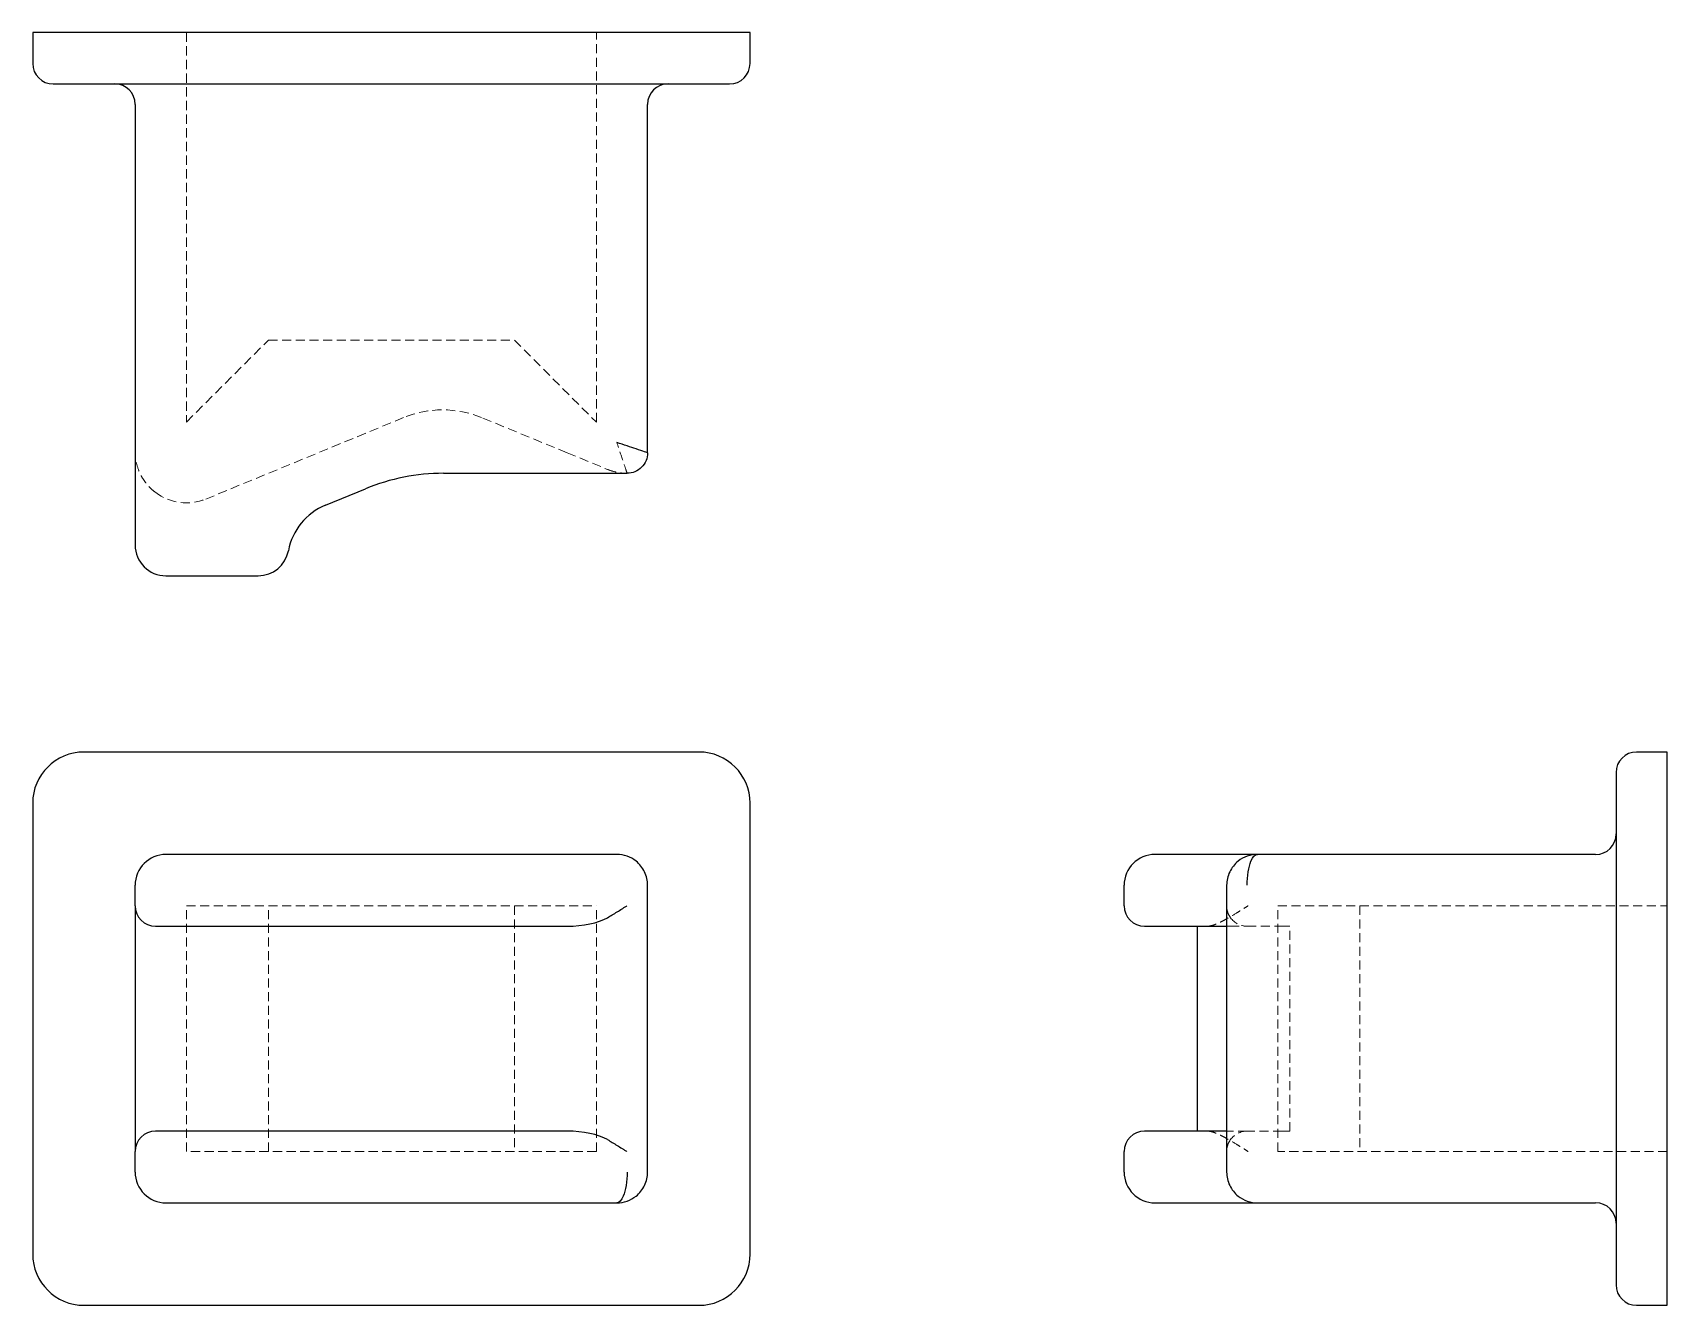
# Model space of a CAD drawing. Header units: millimetres. Extents: x 33 to 261, y 18 to 196.
import ezdxf

# ---------------------------------------------------------------- set-up
doc = ezdxf.new("R2010")
doc.units = ezdxf.units.MM
doc.linetypes.add('HIDDEN', pattern=[1.905, 1.27, -0.635])

msp = doc.modelspace()

# ---------------------------------------------------------------- linework, layer by layer
at = {"color": 7, "linetype": 'Continuous', "lineweight": 25}
for p, q in [((33, 195.86), (33, 191.57)), ((40.14, 195.86), (33, 195.86)), ((125.86, 195.86), (40.14, 195.86)), ((133, 195.86), (125.86, 195.86)), ((133, 191.57), (133, 195.86)), ((35.86, 188.71), (40.14, 188.71)), ((40.14, 188.71), (125.86, 188.71)), ((125.86, 188.71), (130.14, 188.71)), ((47.29, 185.86), (47.29, 124.43)), ((118.71, 137.29), (118.71, 185.86)), ((73.8, 129.97), (79.39, 132.28)), ((90.27, 134.43), (115.86, 134.43)), ((51.57, 120.14), (64.43, 120.14)), ((125.86, 95.57), (40.14, 95.57)), ((260.86, 95.57), (256.57, 95.57)), ((260.86, 88.43), (260.86, 95.57)), ((253.71, 92.71), (253.71, 88.43)), ((33, 88.43), (33, 25.57)), ((133, 25.57), (133, 88.43)), ((253.71, 88.43), (253.71, 25.57)), ((260.86, 25.57), (260.86, 88.43)), ((64.43, 81.29), (51.57, 81.29)), ((72.17, 81.29), (64.43, 81.29)), ((77.76, 81.29), (72.17, 81.29)), ((90.27, 81.29), (77.76, 81.29)), ((114.43, 81.29), (90.27, 81.29)), ((198.94, 81.29), (189.43, 81.29)), ((201.24, 81.29), (198.94, 81.29)), ((203.71, 81.29), (201.24, 81.29)), ((250.86, 81.29), (203.71, 81.29)), ((47.29, 74.14), (47.29, 77)), ((118.71, 37), (118.71, 77)), ((185.14, 74.14), (185.14, 77)), ((199.43, 77), (199.43, 37)), ((47.29, 74.14), (47.29, 39.86)), ((50.14, 71.29), (51.57, 71.29)), ((51.57, 71.29), (64.43, 71.29)), ((64.43, 71.29), (65.83, 71.29)), ((65.83, 71.29), (72.71, 71.29)), ((72.71, 71.29), (78.3, 71.29)), ((78.3, 71.29), (90.27, 71.29)), ((90.27, 71.29), (107.49, 71.29)), ((188, 71.29), (189.16, 71.29)), ((189.16, 71.29), (197.62, 71.29)), ((195.3, 71.29), (195.3, 42.71)), ((197.62, 71.29), (199.43, 71.29)), ((51.57, 42.71), (50.14, 42.71)), ((64.43, 42.71), (51.57, 42.71)), ((65.83, 42.71), (64.43, 42.71)), ((72.71, 42.71), (65.83, 42.71)), ((78.3, 42.71), (72.71, 42.71)), ((90.27, 42.71), (78.3, 42.71)), ((107.49, 42.71), (90.27, 42.71)), ((189.16, 42.71), (188, 42.71)), ((197.62, 42.71), (189.16, 42.71)), ((199.43, 42.71), (197.62, 42.71)), ((47.29, 37), (47.29, 39.86)), ((185.14, 37), (185.14, 39.86)), ((51.57, 32.71), (64.43, 32.71)), ((64.43, 32.71), (72.17, 32.71)), ((72.17, 32.71), (77.76, 32.71)), ((77.76, 32.71), (90.27, 32.71)), ((90.27, 32.71), (114.43, 32.71)), ((189.43, 32.71), (198.94, 32.71)), ((198.94, 32.71), (201.24, 32.71)), ((201.24, 32.71), (203.71, 32.71)), ((203.71, 32.71), (250.86, 32.71)), ((253.71, 25.57), (253.71, 21.29)), ((260.86, 18.43), (260.86, 25.57)), ((40.14, 18.43), (125.86, 18.43)), ((256.57, 18.43), (260.86, 18.43))]:
    msp.add_line(p, q, dxfattribs=at)
at = {"color": 7, "linetype": 'HIDDEN', "lineweight": 18}
for p, q in [((54.43, 195.86), (54.43, 141.57)), ((111.57, 141.57), (111.57, 195.86)), ((54.43, 141.57), (65.86, 153)), ((65.86, 153), (100.14, 153)), ((100.14, 153), (111.57, 141.57)), ((84.7, 142.19), (57.15, 130.84)), ((107.49, 137.29), (95.58, 142.19)), ((107.49, 137.29), (113.12, 134.97)), ((54.43, 74.14), (65.86, 74.14)), ((54.43, 39.86), (54.43, 74.14)), ((65.86, 39.86), (65.86, 74.14)), ((65.86, 74.14), (100.14, 74.14)), ((100.14, 74.14), (111.57, 74.14)), ((100.14, 74.14), (100.14, 39.86)), ((111.57, 39.86), (111.57, 74.14)), ((111.57, 74.14), (111.57, 74.14)), ((206.57, 74.14), (260.86, 74.14)), ((206.57, 39.86), (206.57, 74.14)), ((218, 74.14), (218, 39.86)), ((199.43, 71.29), (199.92, 71.29)), ((199.92, 71.29), (202.29, 71.29)), ((202.29, 71.29), (207.19, 71.29)), ((207.19, 71.29), (208.26, 71.29)), ((208.26, 42.71), (208.26, 71.29)), ((199.92, 42.71), (199.43, 42.71)), ((202.29, 42.71), (199.92, 42.71)), ((207.19, 42.71), (202.29, 42.71)), ((208.26, 42.71), (207.19, 42.71)), ((65.86, 39.86), (54.43, 39.86)), ((100.14, 39.86), (65.86, 39.86)), ((111.57, 39.86), (100.14, 39.86)), ((111.57, 39.86), (111.57, 39.86)), ((260.86, 39.86), (206.57, 39.86))]:
    msp.add_line(p, q, dxfattribs=at)
at = {"color": 7, "linetype": 'Continuous', "lineweight": 25}
for centre, radius, start, end in [((35.86, 191.57), 2.86, 180, 270), ((130.14, 191.57), 2.86, 270, 0), ((44.43, 185.86), 2.86, 0, 90), ((121.57, 185.86), 2.86, 90, 180), ((90.27, 105.86), 28.57, 90, 112.3801), ((77.06, 122.05), 8.57, 112.3801, 169.3327), ((51.57, 124.43), 4.29, 180, 270), ((64.43, 124.43), 4.29, 270, 349.3327), ((40.14, 88.43), 7.14, 90, 180), ((125.86, 88.43), 7.14, 0, 90), ((256.57, 92.71), 2.86, 90, 180), ((250.86, 84.14), 2.86, 270, 0), ((51.57, 77), 4.29, 90, 180), ((189.43, 77), 4.29, 90, 180), ((50.14, 74.14), 2.86, 180, 270), ((188, 74.14), 2.86, 180, 270), ((50.14, 39.86), 2.86, 90, 180), ((188, 39.86), 2.86, 90, 180), ((51.57, 37), 4.29, 180, 270), ((189.43, 37), 4.29, 180, 270), ((250.86, 29.86), 2.86, 0, 90), ((40.14, 25.57), 7.14, 180, 270), ((125.86, 25.57), 7.14, 270, 0), ((256.57, 21.29), 2.86, 180, 270)]:
    msp.add_arc(centre, radius, start, end, dxfattribs=at)
at = {"color": 7, "linetype": 'HIDDEN', "lineweight": 18}
for centre, radius, start, end in [((90.14, 128.98), 14.29, 67.6199, 112.3801), ((54.43, 137.45), 7.14, 233.1301, 292.3801), ((202.29, 74.14), 2.86, 215.7381, 270), ((202.29, 39.86), 2.86, 90, 144.2619)]:
    msp.add_arc(centre, radius, start, end, dxfattribs=at)
at = {"color": 7, "linetype": 'Continuous', "lineweight": 25}
for centre, start_param, end_param in [((107.49, 74.14), 4.712389, 5.659438), ((107.49, 39.86), 0.623748, 1.570796)]:
    msp.add_ellipse(centre, major_axis=(6.94, 0), ratio=0.411765, start_param=start_param, end_param=end_param, dxfattribs=at)
at = {"color": 7, "linetype": 'HIDDEN', "lineweight": 18}
for points, knots in [([(50.14, 131.73), (49.9, 131.92), (49.67, 132.12), (49.24, 132.53), (49.04, 132.75), (48.67, 133.21), (48.51, 133.44), (48.21, 133.92), (48.08, 134.16), (47.73, 134.9), (47.57, 135.4), (47.4, 136.16), (47.36, 136.42), (47.3, 136.93), (47.29, 137.19), (47.29, 137.45)], [0, 0, 0, 0, 0.125, 0.125, 0.25, 0.25, 0.375, 0.375, 0.5, 0.5, 0.75, 0.75, 0.875, 0.875, 1, 1, 1, 1]), ([(115.86, 134.43), (115.86, 134.43), (115.76, 134.72), (115.28, 136.16), (114.75, 137.75), (114.43, 138.71)], [-1.570796, -1.570796, -1.570796, -1.570796, -1.121997, -0.673198, 0, 0, 0, 0]), ([(113.12, 134.97), (113.57, 134.78), (114.02, 134.65), (114.7, 134.52), (114.92, 134.48), (115.27, 134.45), (115.38, 134.44), (115.61, 134.43), (115.73, 134.43), (115.84, 134.43)], [0, 0, 0, 0, 0.5, 0.5, 0.75, 0.75, 0.875, 0.875, 1, 1, 1, 1]), ([(196.73, 71.29), (196.92, 71.29), (197.12, 71.32), (197.53, 71.42), (197.75, 71.5), (198.21, 71.68), (198.44, 71.79), (198.92, 72.03), (199.16, 72.16), (199.9, 72.57), (200.4, 72.87), (201.16, 73.33), (201.42, 73.49), (201.93, 73.82), (202.19, 73.98), (202.45, 74.14)], [0, 0, 0, 0, 0.125, 0.125, 0.25, 0.25, 0.375, 0.375, 0.5, 0.5, 0.75, 0.75, 0.875, 0.875, 1, 1, 1, 1]), ([(199.97, 72.47), (199.78, 72.73), (199.65, 73), (199.52, 73.42), (199.48, 73.56), (199.45, 73.78), (199.44, 73.85), (199.43, 74), (199.43, 74.07), (199.43, 74.14)], [0, 0, 0, 0, 0.5, 0.5, 0.75, 0.75, 0.875, 0.875, 1, 1, 1, 1]), ([(196.73, 42.71), (196.92, 42.71), (197.12, 42.68), (197.53, 42.58), (197.75, 42.5), (198.21, 42.32), (198.44, 42.21), (198.92, 41.97), (199.16, 41.84), (199.9, 41.43), (200.4, 41.13), (201.16, 40.67), (201.42, 40.51), (201.93, 40.18), (202.19, 40.02), (202.45, 39.86)], [0, 0, 0, 0, 0.125, 0.125, 0.25, 0.25, 0.375, 0.375, 0.5, 0.5, 0.75, 0.75, 0.875, 0.875, 1, 1, 1, 1]), ([(199.97, 41.53), (199.78, 41.27), (199.65, 41), (199.52, 40.58), (199.48, 40.44), (199.45, 40.22), (199.44, 40.15), (199.43, 40), (199.43, 39.93), (199.43, 39.86)], [0, 0, 0, 0, 0.5, 0.5, 0.75, 0.75, 0.875, 0.875, 1, 1, 1, 1])]:
    msp.add_open_spline(points, degree=3, knots=knots, dxfattribs=at)
at = {"color": 7, "linetype": 'Continuous', "lineweight": 25}
for points, knots in [([(118.71, 137.29), (118.71, 137.29), (118.42, 137.38), (116.99, 137.86), (115.39, 138.39), (114.43, 138.71)], [-1.570796, -1.570796, -1.570796, -1.570796, -1.121997, -0.673198, 0, 0, 0, 0]), ([(118.71, 137.29), (118.71, 136.91), (118.64, 136.54), (118.35, 135.85), (118.14, 135.53), (117.61, 135), (117.3, 134.79), (116.6, 134.5), (116.23, 134.43), (115.86, 134.43)], [0, 0, 0, 0, 0.25, 0.25, 0.5, 0.5, 0.75, 0.75, 1, 1, 1, 1]), ([(118.71, 77), (118.71, 77.64), (118.42, 78.92), (116.99, 80.72), (115.39, 81.29), (114.43, 81.29)], [-1.570796, -1.570796, -1.570796, -1.570796, -1.121997, -0.673198, 0, 0, 0, 0]), ([(203.71, 81.29), (202.75, 81.29), (201.16, 80.72), (199.72, 78.92), (199.43, 77.64), (199.43, 77)], [-1.570796, -1.570796, -1.570796, -1.570796, -0.897598, -0.448799, 0, 0, 0, 0]), ([(202.29, 77), (202.29, 77.64), (202.38, 78.92), (202.86, 80.72), (203.39, 81.29), (203.71, 81.29)], [-1.570796, -1.570796, -1.570796, -1.570796, -1.121997, -0.673198, 0, 0, 0, 0]), ([(113.12, 72.47), (113.57, 72.73), (114.02, 73), (114.7, 73.42), (114.92, 73.56), (115.27, 73.78), (115.38, 73.85), (115.61, 74), (115.73, 74.07), (115.84, 74.14)], [0, 0, 0, 0, 0.5, 0.5, 0.75, 0.75, 0.875, 0.875, 1, 1, 1, 1]), ([(113.12, 41.53), (113.57, 41.27), (114.02, 41), (114.7, 40.58), (114.92, 40.44), (115.27, 40.22), (115.38, 40.15), (115.61, 40), (115.73, 39.93), (115.84, 39.86)], [0, 0, 0, 0, 0.5, 0.5, 0.75, 0.75, 0.875, 0.875, 1, 1, 1, 1]), ([(115.86, 37), (115.86, 36.36), (115.76, 35.08), (115.28, 33.28), (114.75, 32.71), (114.43, 32.71)], [-1.570796, -1.570796, -1.570796, -1.570796, -1.121997, -0.673198, 0, 0, 0, 0]), ([(114.43, 32.71), (115.39, 32.71), (116.99, 33.28), (118.42, 35.08), (118.71, 36.36), (118.71, 37)], [-1.570796, -1.570796, -1.570796, -1.570796, -0.897598, -0.448799, 0, 0, 0, 0]), ([(199.43, 37), (199.43, 36.36), (199.72, 35.08), (201.16, 33.28), (202.75, 32.71), (203.71, 32.71)], [-1.570796, -1.570796, -1.570796, -1.570796, -1.121997, -0.673198, 0, 0, 0, 0])]:
    msp.add_open_spline(points, degree=3, knots=knots, dxfattribs=at)

doc.saveas('drawing.dxf')
